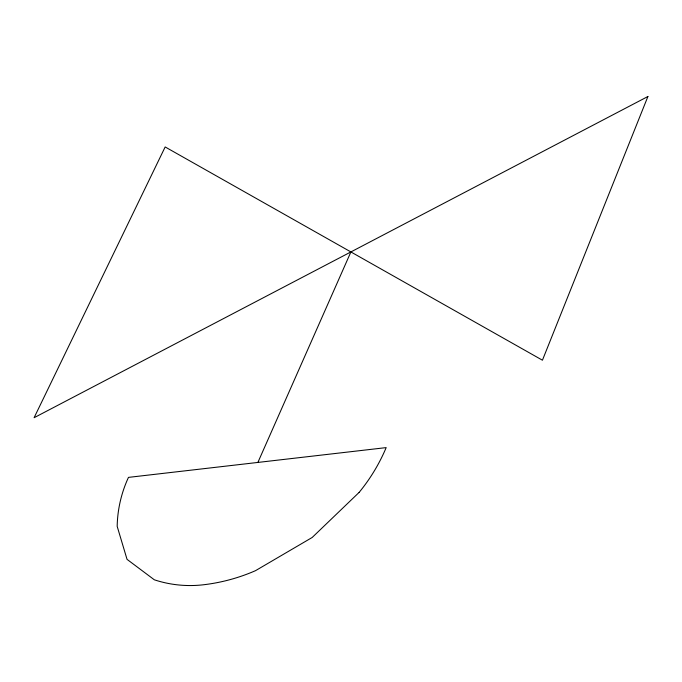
<?xml version="1.0" encoding="UTF-8"?>
<svg xmlns="http://www.w3.org/2000/svg" width="682" height="682" viewBox="0 0 682 682"><rect width="100%" height="100%" fill="white"/><g stroke="black" fill="none" stroke-linecap="round" stroke-linejoin="round"><path stroke-width="1.02" d="M257.89 462.43L350.898 251.939M647.9 96.512L542.437 360.207L165.163 146.954L34.1 417.716L647.9 96.512M359.133 492.387L312.194 537.467L255.52 570.663A181.71 177.618 -41.2 0 1 203.85 584.73A117.909 115.147 -54.4 0 1 154.32 579.794L127.04 559.359L117.176 526.359A119.538 116.665 -68.8 0 1 128.472 477.383L386.174 447.614A179.963 176.809 -34 0 1 359.133 492.387"/></g></svg>
